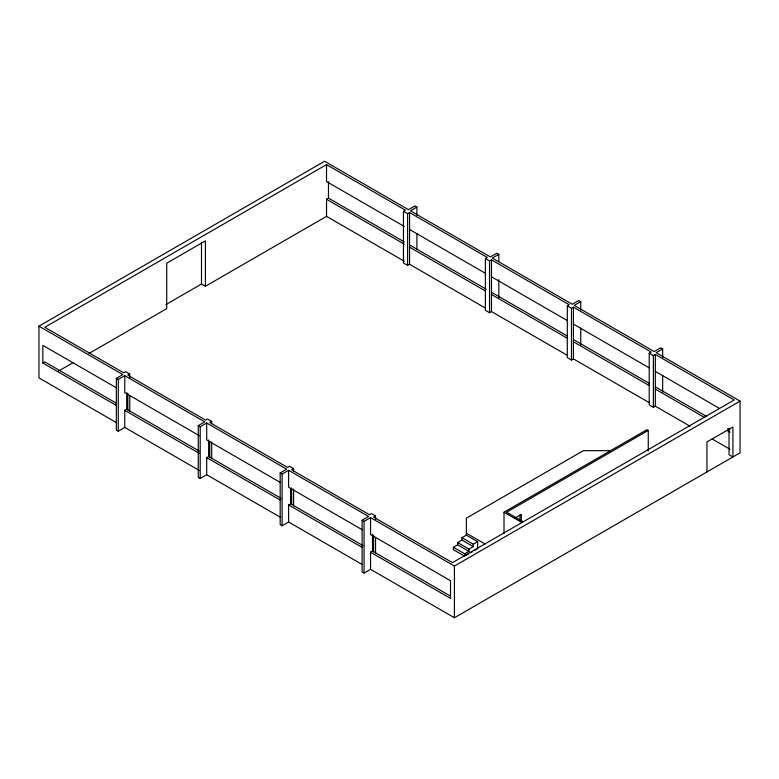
<?xml version="1.0" encoding="UTF-8"?>
<svg xmlns="http://www.w3.org/2000/svg" width="779" height="779" viewBox="0 0 779 779"><rect width="100%" height="100%" fill="white"/><g stroke="black" fill="none" stroke-linecap="round" stroke-linejoin="round"><path stroke-width="1.17" d="M116.529 422.676L38.95 377.883L38.95 326.158L324.58 161.253L408.459 209.678L414.944 205.929L416.892 207.048L416.892 215.471M485.229 307.968L409.559 264.285L407.612 265.405L403.454 263.01L403.454 211.284L405.401 210.164L326.528 164.622L44.792 327.287L123.666 372.82L125.614 371.7L129.772 374.095L129.772 377.708M116.509 387.874L42.845 345.35L42.845 363.043L44.792 361.914L116.305 403.201M165.956 304.56L201.498 284.033L205.393 286.283L326.528 216.348L326.528 199.258L328.475 198.129L404.243 241.88M58.454 371.116L73.168 362.624M88.933 353.52L166.716 308.62L166.716 263.195L205.393 240.857L205.393 286.283M199.482 470.565L124.767 427.428L118.281 431.177L116.334 430.057L116.334 378.331L122.819 374.582L38.95 326.158M116.334 378.331L118.281 379.451L124.767 375.712L204.75 421.877L198.255 425.626L198.255 477.352L200.203 478.472L206.698 474.732L280.362 517.256M416.892 207.048L410.406 210.797L490.381 256.973L496.875 253.224L498.823 254.353L498.823 261.569M129.772 374.095L127.824 375.225L205.588 420.124L207.535 418.995L211.693 421.39L211.693 423.795M403.454 211.284L407.612 213.68L409.559 212.56L487.333 257.459L485.385 258.589L485.385 310.305L489.533 312.71L491.481 311.581L567.151 355.263M124.767 427.428L124.767 410.338L126.714 409.218L199.288 451.109M198.255 425.626L200.203 426.756L206.698 423.007L286.672 469.182L280.177 472.931L280.177 524.647L282.125 525.776L288.619 522.027L362.284 564.561M498.823 254.353L492.328 258.092L572.302 304.268L578.797 300.528L580.745 301.648L580.745 310.071M211.693 421.39L209.746 422.52L287.519 467.419L289.467 466.29L293.615 468.695L293.615 471.1M485.385 258.589L489.533 260.984L491.481 259.855L569.254 304.755L567.307 305.884L567.307 357.61L571.465 360.005L573.412 358.876L649.073 402.568M206.698 474.732L206.698 457.633L208.645 456.513L281.209 498.414M280.177 472.931L282.125 474.051L288.619 470.302L368.594 516.477L362.108 520.226L362.108 571.952L364.056 573.071L370.541 569.322L454.42 617.747L740.05 452.842L740.05 401.117L656.181 352.692L662.666 348.943L662.666 357.366M580.745 301.648L574.25 305.397L654.233 351.572L660.719 347.823L662.666 348.943M293.615 468.695L291.667 469.815L369.441 514.715L371.388 513.595L375.546 515.99L375.546 519.603M567.307 305.884L571.465 308.28L573.412 307.16L651.176 352.059L649.228 353.179L649.228 404.905L653.386 407.3L655.334 406.18L690.038 426.21M288.619 522.027L288.619 504.938L290.567 503.809L363.131 545.709M362.108 520.226L364.056 521.355L370.541 517.607L454.42 566.031L740.05 401.117M375.546 515.99L373.599 517.12L452.472 562.652L734.207 399.997L655.334 354.455L653.386 355.584L649.228 353.179M370.541 569.322L370.541 552.233L372.489 551.113L450.369 596.071M504.013 533.566L504.013 512.202L646.959 429.677L648.255 430.427L648.255 451.012M461.947 537.695L473.243 544.219L473.243 546.615L461.947 540.09L461.947 537.695L466.358 535.144L477.654 541.668L477.654 548.708M648.255 430.427L506.613 512.202L523.225 521.803M457.663 542.564L468.958 549.088L468.958 551.337L457.663 544.813L457.663 542.564L461.947 540.09M453.378 547.286L464.673 553.811L464.673 556.206L453.378 549.692L453.378 547.286L457.663 544.813M514.997 518.016L521.278 514.383L521.278 521.511M473.243 544.219L477.654 541.668M468.958 549.088L473.243 546.615M464.673 553.811L468.958 551.337M465.676 555.631L468.666 553.898M470.662 552.749L472.668 551.6M474.664 550.441L476.66 549.292M609.305 450.671L583.344 450.671L466.358 518.201L466.358 535.27M404.35 226.494L326.528 181.565L326.528 164.622M409.559 229.503L485.229 273.186M491.481 276.798L567.151 320.49M573.412 324.103L649.073 367.785M655.334 371.398L719.484 408.43M410.406 245.434L486.174 289.175M492.328 292.729L567.044 335.866M574.25 340.024L648.965 383.161M656.181 387.329L706.689 416.492M727.732 428.645L729.845 429.852M326.528 199.258L404.35 244.187M409.559 247.186L485.229 290.879M491.481 294.491L567.151 338.174M573.412 341.786L649.073 385.478M655.334 389.091L704.761 417.622M726.846 430.378L730.001 432.199M326.528 216.348L404.35 261.277M712.123 438.966L730.001 449.288M504.013 512.202L521.93 522.553M466.358 533.196L485.19 544.063M199.482 435.782L124.767 392.645L124.767 375.712M280.362 482.474L206.698 439.95L206.698 423.007M362.284 529.778L288.619 487.245L288.619 470.302M42.845 363.043L116.509 405.567M124.767 410.338L199.482 453.475M206.698 457.633L280.362 500.167M288.619 504.938L362.284 547.462M370.541 552.233L450.525 598.408L450.525 580.715L370.541 534.54L370.541 517.607M729.017 428.333L729.017 454.712L732.912 456.961L732.912 426.98L706.942 441.975L706.942 471.957M662.666 375.41L662.666 392.246M655.334 354.455L655.334 406.18M653.386 355.584L653.386 407.3M580.745 328.115L580.745 344.951M573.412 307.16L573.412 358.876M571.465 308.28L571.465 360.005M519.982 514.822L519.982 520.761M498.823 279.612L498.823 297.656M491.481 259.855L491.481 311.581M489.533 260.984L489.533 312.71M454.42 566.031L454.42 617.747M416.892 233.515L416.892 249.153M409.559 212.56L409.559 264.285M407.612 213.68L407.612 265.405M375.546 537.646L375.546 553.285M373.599 535.241L373.599 551.746M372.489 534.598L372.489 551.113M364.056 521.355L364.056 573.071M328.475 181.624L328.475 198.129M293.615 489.144L293.615 505.98M291.667 487.936L291.667 504.451M290.567 488.482L290.567 503.809M282.125 474.051L282.125 525.776M211.693 441.839L211.693 458.685M209.746 441.82L209.746 457.146M208.645 439.999L208.645 456.513M201.498 242.191L201.498 284.033M200.203 426.756L200.203 478.472M129.772 395.751L129.772 411.38M127.824 393.337L127.824 409.851M126.714 392.704L126.714 409.218M118.281 379.451L118.281 431.177"/></g></svg>
